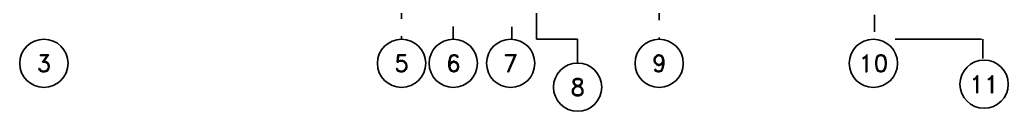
# Model space of a CAD drawing. Header units: millimetres. Extents: x -13 to 194, y -13 to 66.
# Drawn here: x 129.82 to 144.15, y 5 to 6.33 of the extents above; entities that cross this region are included whole.
import ezdxf
from ezdxf.enums import TextEntityAlignment as Align

# ---------------------------------------------------------------- set-up
doc = ezdxf.new("R2010")
doc.units = ezdxf.units.MM
doc.linetypes.add('CENTER', pattern=[2, 1.25, -0.25, 0.25, -0.25])
doc.layers.add('EJES', color=1, linetype='CENTER')
doc.styles.add('ROMAND', font='romand', dxfattribs={"height": 31.5})

# ---------------------------------------------------------------- blocks, each defined once
blk = doc.blocks.new('EJE-1')
at = {"color": 3, "linetype": 'Continuous'}
blk.add_circle((0, 0), 35, dxfattribs=at)
at = {"color": 5, "linetype": 'Continuous', "style": 'ROMAND'}
blk.add_attdef('0', text='', height=25, dxfattribs=at).set_placement((0.2, 0), align=Align.MIDDLE)

msp = doc.modelspace()

# ---------------------------------------------------------------- linework, layer by layer
at = {"layer": 'EJES'}
for p, q in [((136.1061, 41.7272), (136.1061, 6.0447)), ((136.956, 30.2253), (136.956, 6.0447)), ((135.356, 29.5903), (135.356, 6.0447)), ((137.3142, 29.216), (137.3142, 6.0447)), ((139.091, 26.0705), (139.091, 6.0447)), ((142.2142, 23.9), (142.2142, 6.0447)), ((137.3142, 6.0447), (137.9091, 6.0447)), ((137.9091, 6.0447), (137.909, 5.6981)), ((142.5142, 6.0444), (143.7858, 6.0444)), ((143.7858, 6.0444), (143.7858, 5.7651))]:
    msp.add_line(p, q, dxfattribs=at)

# ---------------------------------------------------------------- block references
at = {"xscale": 0.0100000000002183, "yscale": 0.0100000000002183, "zscale": 0.0100000000002183}
for p, values in [((130.171, 5.6947), {'0': '3'}), ((135.356, 5.6944), {'0': '5'}), ((136.1061, 5.6944), {'0': '6'}), ((136.938, 5.6944), {'0': '7'}), ((139.091, 5.6944), {'0': '9'}), ((142.1971, 5.6944), {'0': '10'}), ((143.8021, 5.3912), {'0': '11'}), ((137.9087, 5.3481), {'0': '8'})]:
    msp.add_blockref('EJE-1', p, dxfattribs=at).add_auto_attribs(values)

doc.saveas('drawing.dxf')
